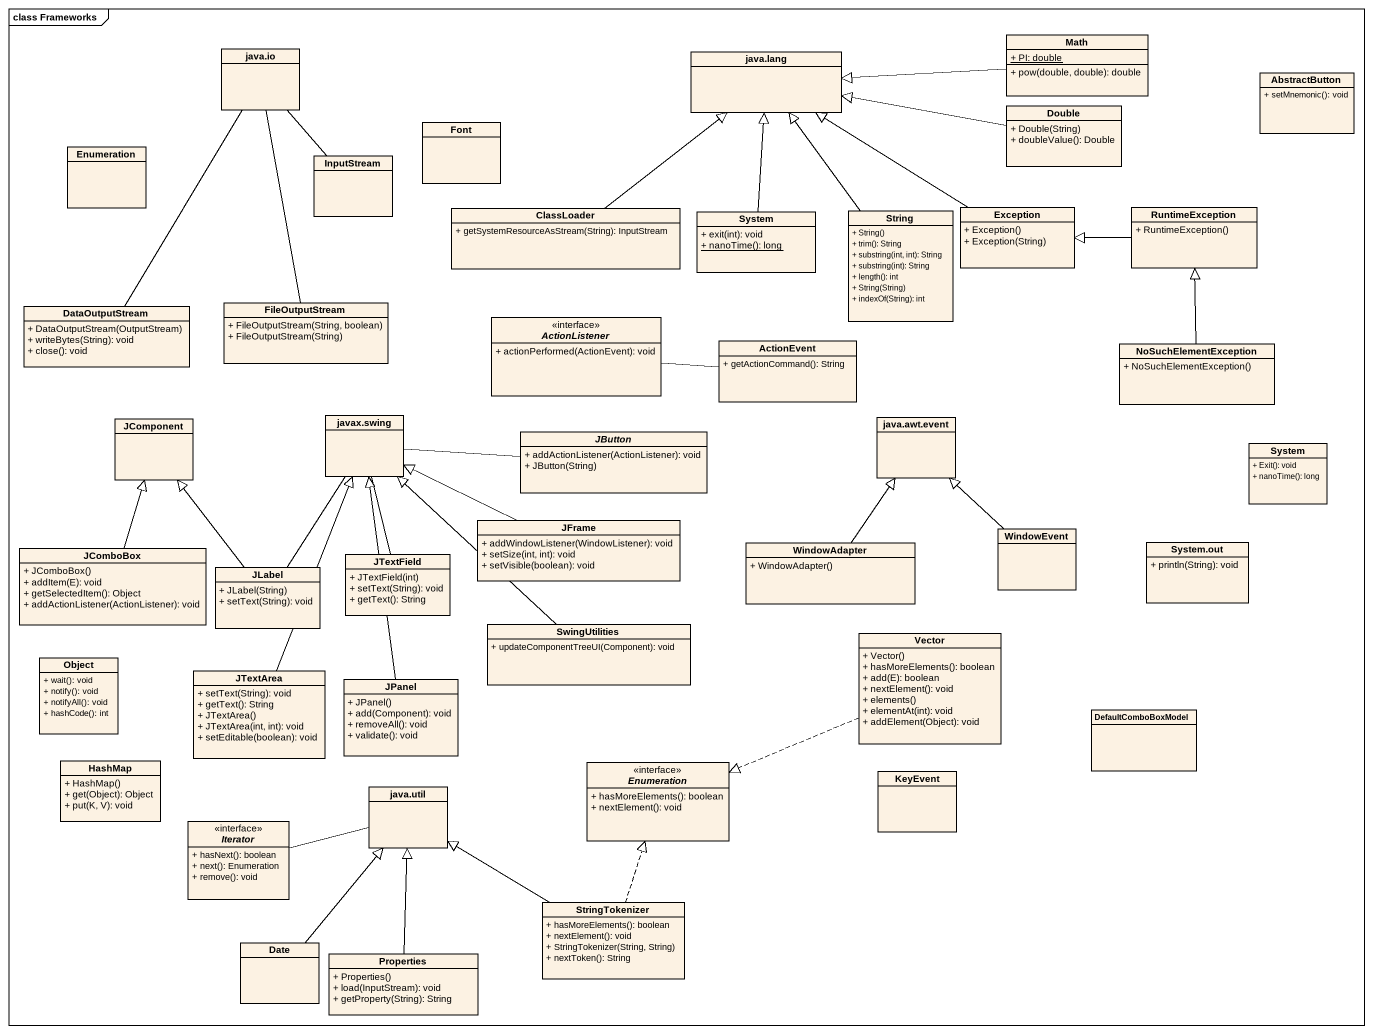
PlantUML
@startuml
mainframe class Frameworks
hide circle
hide empty members
skinparam classAttributeIconSize 0
class Math {
  {static} + PI: double
  + pow(double, double): double
}
class "java.io" as java_io
class "java.lang" as java_lang
class AbstractButton {
  + setMnemonic(): void
}
class Double {
  + Double(String)
  + doubleValue(): Double
}
class Enumeration
class InputStream
class Font
class ClassLoader {
  + getSystemResourceAsStream(String): InputStream
}
class System {
  + exit(int): void
  {static} + nanoTime(): long
}
class String {
  + String()
  + trim(): String
  + substring(int, int): String
  + substring(int): String
  + length(): int
  + String(String)
  + indexOf(String): int
}
class "Exception" as Exception_ {
  + Exception()
  + Exception(String)
}
class RuntimeException {
  + RuntimeException()
}
class DataOutputStream {
  + DataOutputStream(OutputStream)
  + writeBytes(String): void
  + close(): void
}
class FileOutputStream {
  + FileOutputStream(String, boolean)
  + FileOutputStream(String)
}
interface ActionListener {
  + actionPerformed(ActionEvent): void
}
class ActionEvent {
  + getActionCommand(): String
}
class NoSuchElementException {
  + NoSuchElementException()
}
class JComponent
class "javax.swing" as javax_swing
abstract class JButton {
  + addActionListener(ActionListener): void
  + JButton(String)
}
class "java.awt.event" as java_awt_event
class "System" as System_2 {
  + Exit(): void
  + nanoTime(): long
}
class JComboBox {
  + JComboBox()
  + addItem(E): void
  + getSelectedItem(): Object
  + addActionListener(ActionListener): void
}
class JFrame {
  + addWindowListener(WindowListener): void
  + setSize(int, int): void
  + setVisible(boolean): void
}
class WindowAdapter {
  + WindowAdapter()
}
class WindowEvent
class "System.out" as System_out {
  + println(String): void
}
class JLabel {
  + JLabel(String)
  + setText(String): void
}
class JTextField {
  + JTextField(int)
  + setText(String): void
  + getText(): String
}
class SwingUtilities {
  + updateComponentTreeUI(Component): void
}
class "Object" as Object_ {
  + wait(): void
  + notify(): void
  + notifyAll(): void
  + hashCode(): int
}
class JTextArea {
  + setText(String): void
  + getText(): String
  + JTextArea()
  + JTextArea(int, int): void
  + setEditable(boolean): void
}
class Vector {
  + Vector()
  + hasMoreElements(): boolean
  + add(E): boolean
  + nextElement(): void
  + elements()
  + elementAt(int): void
  + addElement(Object): void
}
class JPanel {
  + JPanel()
  + add(Component): void
  + removeAll(): void
  + validate(): void
}
class DefaultComboBoxModel
class HashMap {
  + HashMap()
  + get(Object): Object
  + put(K, V): void
}
class "java.util" as java_util
interface "Enumeration" as Enumeration_2 {
  + hasMoreElements(): boolean
  + nextElement(): void
}
class KeyEvent
interface Iterator {
  + hasNext(): boolean
  + next(): Enumeration
  + remove(): void
}
class StringTokenizer {
  + hasMoreElements(): boolean
  + nextElement(): void
  + StringTokenizer(String, String)
  + nextToken(): String
}
class Date
class Properties {
  + Properties()
  + load(InputStream): void
  + getProperty(String): String
}
Math -left-|> java_lang
Double -left-|> java_lang
InputStream -up- java_io
ClassLoader -up-|> java_lang
System -up-|> java_lang
String -up-|> java_lang
Exception_ -up-|> java_lang
RuntimeException -left-|> Exception_
DataOutputStream -up- java_io
FileOutputStream -up- java_io
ActionListener -right- ActionEvent
NoSuchElementException -up-|> RuntimeException
javax_swing -right- JButton
JComboBox -up-|> JComponent
JFrame -left-|> javax_swing
WindowAdapter -up-|> java_awt_event
WindowEvent -up-|> java_awt_event
JLabel -up-|> JComponent
JLabel -up- javax_swing
JTextField -up- javax_swing
SwingUtilities -up-|> javax_swing
JTextArea -up-|> javax_swing
Vector .left.|> Enumeration_2
JPanel -up-|> javax_swing
Iterator -right- java_util
StringTokenizer -up-|> java_util
StringTokenizer .up.|> Enumeration_2
Date -up-|> java_util
Properties -up-|> java_util
@enduml
